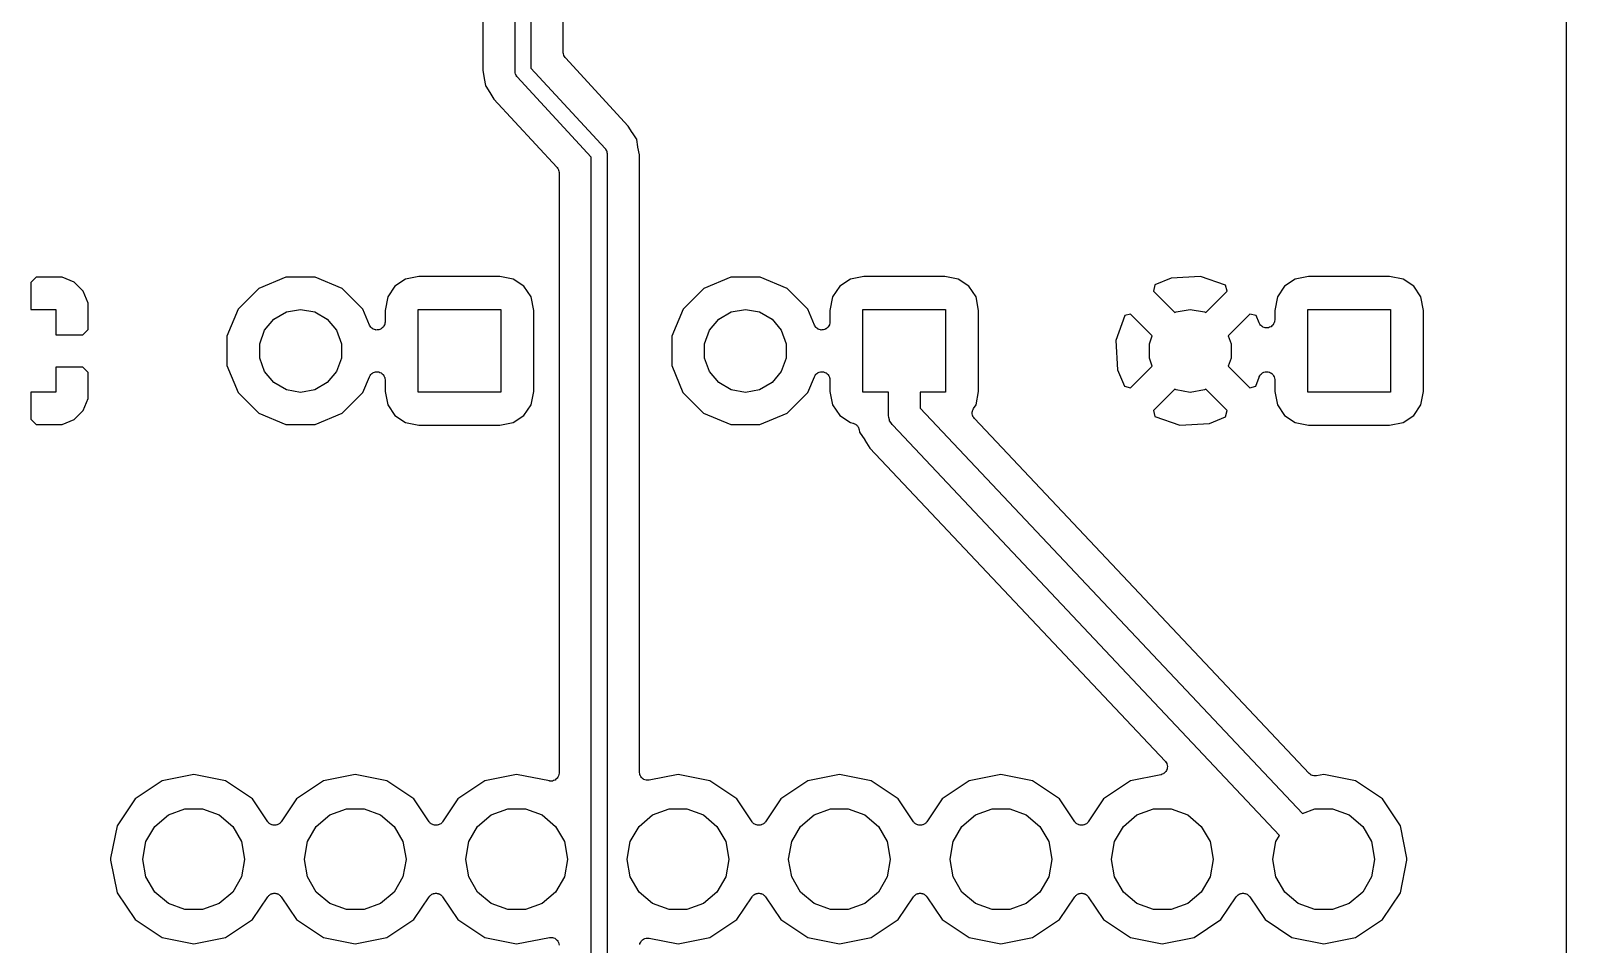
# Model space of a CAD drawing. Extents: x 150.6 to 199.4, y -149.4 to -50.6.
# Drawn here: x 175.25 to 199.42, y -79.34 to -64.96 of the extents above; entities that cross this region are included whole.
import ezdxf

# ---------------------------------------------------------------- set-up
doc = ezdxf.new("R2010")
doc.units = 0
doc.header["$MEASUREMENT"] = 0
doc.layers.add('BLACK', color=7, linetype='CONTINUOUS')

msp = doc.modelspace()

# ---------------------------------------------------------------- linework, layer by layer
at = {"layer": 'Black'}
for p, q in [((199.417, -53.7043), (199.417, -146.297)), ((182.875, -65.6), (182.875, -58.4689)), ((183.125, -58.4689), (183.125, -65.5511)), ((182.367, -61.8208), (182.367, -65.5875)), ((183.633, -65.3029), (183.633, -61.7681)), ((183.634, -65.3058), (183.633, -65.3029)), ((183.633, -65.3089), (183.634, -65.3058)), ((183.637, -65.3275), (183.633, -65.3089)), ((183.641, -65.3463), (183.637, -65.3275)), ((183.642, -65.3489), (183.641, -65.3463)), ((183.643, -65.3519), (183.642, -65.3489)), ((183.653, -65.3679), (183.643, -65.3519)), ((183.663, -65.3845), (183.653, -65.3679)), ((183.665, -65.3864), (183.663, -65.3845)), ((183.667, -65.389), (183.665, -65.3864)), ((184.657, -66.4615), (183.667, -65.389)), ((182.367, -65.5875), (182.391, -65.706)), ((182.391, -65.706), (182.391, -65.7086)), ((182.391, -65.7086), (182.391, -65.711)), ((182.391, -65.711), (182.41, -65.8255)), ((182.876, -65.6029), (182.875, -65.6)), ((182.875, -65.6059), (182.876, -65.6029)), ((182.879, -65.6242), (182.875, -65.6059)), ((182.883, -65.6428), (182.879, -65.6242)), ((182.884, -65.6453), (182.883, -65.6428)), ((182.885, -65.6483), (182.884, -65.6453)), ((182.895, -65.6641), (182.885, -65.6483)), ((182.904, -65.6803), (182.895, -65.6641)), ((182.907, -65.6823), (182.904, -65.6803)), ((182.908, -65.6848), (182.907, -65.6823)), ((184.075, -66.9489), (182.908, -65.6848)), ((183.125, -65.5511), (184.292, -66.8152)), ((182.41, -65.8255), (182.411, -65.8301)), ((182.411, -65.8301), (182.413, -65.8348)), ((182.413, -65.8348), (182.478, -65.9312)), ((182.478, -65.9312), (182.479, -65.9335)), ((182.479, -65.9335), (182.48, -65.9354)), ((182.48, -65.9354), (182.543, -66.0385)), ((182.543, -66.0385), (183.533, -67.111)), ((184.72, -66.5646), (184.657, -66.4615)), ((184.721, -66.5665), (184.72, -66.5646)), ((184.722, -66.5688), (184.721, -66.5665)), ((184.787, -66.6652), (184.722, -66.5688)), ((184.789, -66.6699), (184.787, -66.6652)), ((184.79, -66.6745), (184.789, -66.6699)), ((184.809, -66.789), (184.79, -66.6745)), ((184.292, -66.8152), (184.293, -66.8177)), ((184.293, -66.8177), (184.296, -66.8197)), ((184.296, -66.8197), (184.305, -66.8359)), ((184.305, -66.8359), (184.315, -66.8517)), ((184.315, -66.8517), (184.316, -66.8547)), ((184.316, -66.8547), (184.317, -66.8572)), ((184.317, -66.8572), (184.321, -66.8757)), ((184.321, -66.8757), (184.325, -66.8941)), ((184.325, -66.8941), (184.324, -66.8971)), ((184.324, -66.8971), (184.325, -66.9)), ((184.325, -66.9), (184.325, -81.491)), ((184.809, -66.7914), (184.809, -66.789)), ((184.809, -66.794), (184.809, -66.7914)), ((184.833, -66.9125), (184.809, -66.794)), ((184.833, -76.6324), (184.833, -66.9125)), ((183.533, -67.111), (183.535, -67.1136)), ((183.535, -67.1136), (183.537, -67.1155)), ((183.537, -67.1155), (183.547, -67.1321)), ((183.547, -67.1321), (183.557, -67.1481)), ((183.557, -67.1481), (183.558, -67.1511)), ((183.558, -67.1511), (183.559, -67.1537)), ((183.559, -67.1537), (183.563, -67.1725)), ((183.563, -67.1725), (183.567, -67.1911)), ((184.075, -81.54), (184.075, -66.9489)), ((183.567, -67.1911), (183.566, -67.1942)), ((183.566, -67.1942), (183.567, -67.1971)), ((183.567, -67.1971), (183.567, -76.6443)), ((175.338, -68.842), (175.254, -68.9264)), ((175.751, -68.842), (175.338, -68.842)), ((175.938, -68.9193), (175.751, -68.842)), ((179.271, -68.8418), (178.845, -69.0177)), ((179.731, -68.8422), (179.271, -68.8418)), ((180.157, -69.0189), (179.731, -68.8422)), ((181.363, -68.8296), (181.152, -68.8715)), ((182.637, -68.8296), (181.363, -68.8296)), ((182.848, -68.8715), (182.637, -68.8296)), ((186.271, -68.8418), (185.845, -69.0177)), ((186.731, -68.8422), (186.271, -68.8418)), ((187.157, -69.0189), (186.731, -68.8422)), ((188.363, -68.8296), (188.152, -68.8715)), ((189.637, -68.8296), (188.363, -68.8296)), ((189.848, -68.8715), (189.637, -68.8296)), ((193.199, -68.8575), (192.945, -68.963)), ((193.663, -68.8306), (193.199, -68.8575)), ((194.057, -68.9676), (193.663, -68.8306)), ((195.363, -68.8296), (195.152, -68.8715)), ((196.637, -68.8296), (195.363, -68.8296)), ((196.848, -68.8715), (196.637, -68.8296)), ((175.254, -68.9264), (175.254, -69.35)), ((176.081, -69.0622), (175.938, -68.9193)), ((176.158, -69.249), (176.081, -69.0622)), ((178.845, -69.0177), (178.519, -69.3432)), ((180.482, -69.3449), (180.157, -69.0189)), ((180.984, -68.9838), (180.871, -69.1518)), ((181.152, -68.8715), (180.984, -68.9838)), ((183.016, -68.9838), (182.848, -68.8715)), ((183.129, -69.1518), (183.016, -68.9838)), ((185.845, -69.0177), (185.519, -69.3432)), ((187.482, -69.3449), (187.157, -69.0189)), ((187.984, -68.9838), (187.871, -69.1518)), ((188.152, -68.8715), (187.984, -68.9838)), ((190.016, -68.9838), (189.848, -68.8715)), ((190.129, -69.1518), (190.016, -68.9838)), ((192.945, -68.963), (192.921, -69.0616)), ((192.921, -69.0616), (193.257, -69.3981)), ((193.743, -69.3981), (194.079, -69.0616)), ((194.079, -69.0616), (194.057, -68.9676)), ((194.984, -68.9838), (194.871, -69.1518)), ((195.152, -68.8715), (194.984, -68.9838)), ((197.016, -68.9838), (196.848, -68.8715)), ((197.129, -69.1518), (197.016, -68.9838)), ((176.158, -69.6616), (176.158, -69.249)), ((178.519, -69.3432), (178.342, -69.7686)), ((179.277, -69.3869), (179.5, -69.3475)), ((179.5, -69.3475), (179.723, -69.3869)), ((180.585, -69.594), (180.482, -69.3449)), ((180.871, -69.1518), (180.83, -69.3625)), ((183.17, -69.3625), (183.129, -69.1518)), ((185.519, -69.3432), (185.342, -69.7686)), ((186.277, -69.3869), (186.5, -69.3475)), ((186.5, -69.3475), (186.723, -69.3869)), ((187.585, -69.594), (187.482, -69.3449)), ((187.871, -69.1518), (187.83, -69.3625)), ((190.17, -69.3625), (190.129, -69.1518)), ((193.277, -69.3869), (193.5, -69.3475)), ((193.5, -69.3475), (193.723, -69.3869)), ((194.871, -69.1518), (194.83, -69.3625)), ((197.17, -69.3625), (197.129, -69.1518)), ((175.254, -69.35), (175.65, -69.35)), ((175.65, -69.35), (175.65, -69.746)), ((178.935, -69.6738), (179.081, -69.5002)), ((179.081, -69.5002), (179.277, -69.3869)), ((179.723, -69.3869), (179.919, -69.5002)), ((179.919, -69.5002), (180.065, -69.6738)), ((180.822, -69.5889), (180.812, -69.6057)), ((180.824, -69.5838), (180.822, -69.5862)), ((180.822, -69.5862), (180.822, -69.5889)), ((180.826, -69.5645), (180.824, -69.5838)), ((180.83, -69.5455), (180.826, -69.5645)), ((180.83, -69.3625), (180.83, -69.5455)), ((181.35, -70.65), (181.35, -69.35)), ((181.35, -69.35), (182.65, -69.35)), ((182.65, -69.35), (182.65, -70.65)), ((183.17, -70.6375), (183.17, -69.3625)), ((185.935, -69.6738), (186.081, -69.5002)), ((186.081, -69.5002), (186.277, -69.3869)), ((186.723, -69.3869), (186.919, -69.5002)), ((186.919, -69.5002), (187.065, -69.6738)), ((187.822, -69.5889), (187.812, -69.6057)), ((187.824, -69.5838), (187.822, -69.5862)), ((187.822, -69.5862), (187.822, -69.5889)), ((187.826, -69.5645), (187.824, -69.5838)), ((187.83, -69.5455), (187.826, -69.5645)), ((187.83, -69.3625), (187.83, -69.5455)), ((188.35, -70.65), (188.35, -69.35)), ((188.35, -69.35), (189.65, -69.35)), ((189.65, -69.35), (189.65, -70.65)), ((190.17, -70.6375), (190.17, -69.3625)), ((192.468, -69.4435), (192.331, -69.837)), ((192.562, -69.4208), (192.468, -69.4435)), ((192.903, -69.762), (192.562, -69.4208)), ((193.257, -69.3981), (193.277, -69.3869)), ((193.723, -69.3869), (193.743, -69.3981)), ((194.438, -69.4208), (194.097, -69.762)), ((194.537, -69.4446), (194.438, -69.4208)), ((194.585, -69.561), (194.537, -69.4446)), ((194.596, -69.5773), (194.585, -69.561)), ((194.605, -69.594), (194.596, -69.5773)), ((194.812, -69.5726), (194.803, -69.5897)), ((194.822, -69.5558), (194.812, -69.5726)), ((194.824, -69.5506), (194.822, -69.5531)), ((194.822, -69.5531), (194.822, -69.5558)), ((194.826, -69.5314), (194.824, -69.5506)), ((194.83, -69.5124), (194.826, -69.5314)), ((194.83, -69.3625), (194.83, -69.5124)), ((195.35, -70.65), (195.35, -69.35)), ((195.35, -69.35), (196.65, -69.35)), ((196.65, -69.35), (196.65, -70.65)), ((197.17, -70.6375), (197.17, -69.3625)), ((175.65, -69.746), (176.074, -69.746)), ((176.074, -69.746), (176.158, -69.6616)), ((178.342, -69.7686), (178.342, -70.2293)), ((178.857, -69.8867), (178.935, -69.6738)), ((180.065, -69.6738), (180.143, -69.8867)), ((180.596, -69.6103), (180.585, -69.594)), ((180.605, -69.6271), (180.596, -69.6103)), ((180.607, -69.6289), (180.605, -69.6271)), ((180.609, -69.6312), (180.607, -69.6289)), ((180.624, -69.643), (180.609, -69.6312)), ((180.639, -69.6554), (180.624, -69.643)), ((180.642, -69.6564), (180.639, -69.6554)), ((180.644, -69.6581), (180.642, -69.6564)), ((180.662, -69.6639), (180.644, -69.6581)), ((180.681, -69.6705), (180.662, -69.6639)), ((180.683, -69.6705), (180.681, -69.6705)), ((180.686, -69.6714), (180.683, -69.6705)), ((180.705, -69.6705), (180.686, -69.6714)), ((180.725, -69.6705), (180.705, -69.6705)), ((180.727, -69.6696), (180.725, -69.6705)), ((180.73, -69.6695), (180.727, -69.6696)), ((180.748, -69.6621), (180.73, -69.6695)), ((180.766, -69.6554), (180.748, -69.6621)), ((180.768, -69.6537), (180.766, -69.6554)), ((180.771, -69.6526), (180.768, -69.6537)), ((180.785, -69.6395), (180.771, -69.6526)), ((180.8, -69.6271), (180.785, -69.6395)), ((180.801, -69.6247), (180.8, -69.6271)), ((180.803, -69.6229), (180.801, -69.6247)), ((180.812, -69.6057), (180.803, -69.6229)), ((185.342, -69.7686), (185.342, -70.2293)), ((185.857, -69.8867), (185.935, -69.6738)), ((187.065, -69.6738), (187.143, -69.8867)), ((187.596, -69.6103), (187.585, -69.594)), ((187.605, -69.6271), (187.596, -69.6103)), ((187.607, -69.6289), (187.605, -69.6271)), ((187.609, -69.6312), (187.607, -69.6289)), ((187.624, -69.643), (187.609, -69.6312)), ((187.639, -69.6554), (187.624, -69.643)), ((187.642, -69.6564), (187.639, -69.6554)), ((187.644, -69.6581), (187.642, -69.6564)), ((187.662, -69.6639), (187.644, -69.6581)), ((187.681, -69.6705), (187.662, -69.6639)), ((187.683, -69.6705), (187.681, -69.6705)), ((187.686, -69.6714), (187.683, -69.6705)), ((187.705, -69.6705), (187.686, -69.6714)), ((187.725, -69.6705), (187.705, -69.6705)), ((187.727, -69.6696), (187.725, -69.6705)), ((187.73, -69.6695), (187.727, -69.6696)), ((187.748, -69.6621), (187.73, -69.6695)), ((187.766, -69.6554), (187.748, -69.6621)), ((187.768, -69.6537), (187.766, -69.6554)), ((187.771, -69.6526), (187.768, -69.6537)), ((187.785, -69.6395), (187.771, -69.6526)), ((187.8, -69.6271), (187.785, -69.6395)), ((187.801, -69.6247), (187.8, -69.6271)), ((187.803, -69.6229), (187.801, -69.6247)), ((187.812, -69.6057), (187.803, -69.6229)), ((192.857, -69.8867), (192.903, -69.762)), ((194.097, -69.762), (194.143, -69.8867)), ((194.607, -69.5958), (194.605, -69.594)), ((194.609, -69.5982), (194.607, -69.5958)), ((194.624, -69.6099), (194.609, -69.5982)), ((194.639, -69.6224), (194.624, -69.6099)), ((194.642, -69.6233), (194.639, -69.6224)), ((194.644, -69.625), (194.642, -69.6233)), ((194.662, -69.6308), (194.644, -69.625)), ((194.681, -69.6375), (194.662, -69.6308)), ((194.683, -69.6375), (194.681, -69.6375)), ((194.686, -69.6383), (194.683, -69.6375)), ((194.705, -69.6375), (194.686, -69.6383)), ((194.725, -69.6375), (194.705, -69.6375)), ((194.727, -69.6365), (194.725, -69.6375)), ((194.73, -69.6364), (194.727, -69.6365)), ((194.748, -69.629), (194.73, -69.6364)), ((194.766, -69.6224), (194.748, -69.629)), ((194.768, -69.6206), (194.766, -69.6224)), ((194.771, -69.6195), (194.768, -69.6206)), ((194.785, -69.6064), (194.771, -69.6195)), ((194.8, -69.594), (194.785, -69.6064)), ((194.801, -69.5916), (194.8, -69.594)), ((194.803, -69.5897), (194.801, -69.5916)), ((178.857, -70.1133), (178.857, -69.8867)), ((180.143, -69.8867), (180.143, -70.1133)), ((185.857, -70.1133), (185.857, -69.8867)), ((187.143, -69.8867), (187.143, -70.1133)), ((192.331, -69.837), (192.357, -70.3007)), ((192.857, -70.1133), (192.857, -69.8867)), ((194.143, -69.8867), (194.143, -70.1133)), ((175.65, -70.254), (175.65, -70.65)), ((176.074, -70.254), (175.65, -70.254)), ((176.158, -70.3384), (176.074, -70.254)), ((178.342, -70.2293), (178.518, -70.6551)), ((178.935, -70.3262), (178.857, -70.1133)), ((180.143, -70.1133), (180.065, -70.3262)), ((185.342, -70.2293), (185.518, -70.6551)), ((185.935, -70.3262), (185.857, -70.1133)), ((187.143, -70.1133), (187.065, -70.3262)), ((192.357, -70.3007), (192.463, -70.5554)), ((192.562, -70.5792), (192.903, -70.238)), ((192.903, -70.238), (192.857, -70.1133)), ((194.143, -70.1133), (194.097, -70.238)), ((194.097, -70.238), (194.438, -70.5792)), ((176.158, -70.751), (176.158, -70.3384)), ((179.081, -70.4998), (178.935, -70.3262)), ((179.277, -70.6131), (179.081, -70.4998)), ((179.919, -70.4998), (179.723, -70.6131)), ((180.065, -70.3262), (179.919, -70.4998)), ((180.481, -70.6568), (180.585, -70.406)), ((180.585, -70.406), (180.596, -70.3898)), ((180.596, -70.3898), (180.605, -70.3731)), ((180.605, -70.3731), (180.607, -70.3713)), ((180.607, -70.3713), (180.609, -70.3688)), ((180.609, -70.3688), (180.624, -70.3571)), ((180.624, -70.3571), (180.639, -70.3447)), ((180.639, -70.3447), (180.642, -70.3438)), ((180.642, -70.3438), (180.644, -70.342)), ((180.644, -70.342), (180.662, -70.3362)), ((180.662, -70.3362), (180.681, -70.3297)), ((180.681, -70.3297), (180.683, -70.3297)), ((180.683, -70.3297), (180.686, -70.3288)), ((180.686, -70.3288), (180.705, -70.3297)), ((180.705, -70.3297), (180.725, -70.3297)), ((180.725, -70.3297), (180.727, -70.3306)), ((180.727, -70.3306), (180.73, -70.3308)), ((180.73, -70.3308), (180.748, -70.3382)), ((180.748, -70.3382), (180.766, -70.3447)), ((180.766, -70.3447), (180.768, -70.3466)), ((180.768, -70.3466), (180.771, -70.3477)), ((180.771, -70.3477), (180.785, -70.3607)), ((180.785, -70.3607), (180.8, -70.3731)), ((180.8, -70.3731), (180.801, -70.3756)), ((180.801, -70.3756), (180.803, -70.3775)), ((180.803, -70.3775), (180.812, -70.3946)), ((180.812, -70.3946), (180.822, -70.4113)), ((180.822, -70.4113), (180.822, -70.4141)), ((180.822, -70.4141), (180.824, -70.4166)), ((180.824, -70.4166), (180.826, -70.4358)), ((180.826, -70.4358), (180.83, -70.4547)), ((180.83, -70.4547), (180.83, -70.6375)), ((186.081, -70.4998), (185.935, -70.3262)), ((186.277, -70.6131), (186.081, -70.4998)), ((186.919, -70.4998), (186.723, -70.6131)), ((187.065, -70.3262), (186.919, -70.4998)), ((187.481, -70.6568), (187.585, -70.406)), ((187.585, -70.406), (187.596, -70.3898)), ((187.596, -70.3898), (187.605, -70.3731)), ((187.605, -70.3731), (187.607, -70.3713)), ((187.607, -70.3713), (187.609, -70.3688)), ((187.609, -70.3688), (187.624, -70.3571)), ((187.624, -70.3571), (187.639, -70.3447)), ((187.639, -70.3447), (187.642, -70.3438)), ((187.642, -70.3438), (187.644, -70.342)), ((187.644, -70.342), (187.662, -70.3362)), ((187.662, -70.3362), (187.681, -70.3297)), ((187.681, -70.3297), (187.683, -70.3297)), ((187.683, -70.3297), (187.686, -70.3288)), ((187.686, -70.3288), (187.705, -70.3297)), ((187.705, -70.3297), (187.725, -70.3297)), ((187.725, -70.3297), (187.727, -70.3306)), ((187.727, -70.3306), (187.73, -70.3308)), ((187.73, -70.3308), (187.748, -70.3382)), ((187.748, -70.3382), (187.766, -70.3447)), ((187.766, -70.3447), (187.768, -70.3466)), ((187.768, -70.3466), (187.771, -70.3477)), ((187.771, -70.3477), (187.785, -70.3607)), ((187.785, -70.3607), (187.8, -70.3731)), ((187.8, -70.3731), (187.801, -70.3756)), ((187.801, -70.3756), (187.803, -70.3775)), ((187.803, -70.3775), (187.812, -70.3946)), ((187.812, -70.3946), (187.822, -70.4113)), ((187.822, -70.4113), (187.822, -70.4141)), ((187.822, -70.4141), (187.824, -70.4166)), ((187.824, -70.4166), (187.826, -70.4358)), ((187.826, -70.4358), (187.83, -70.4547)), ((187.83, -70.4547), (187.83, -70.6375)), ((192.463, -70.5554), (192.562, -70.5792)), ((194.532, -70.5565), (194.583, -70.4124)), ((194.583, -70.4107), (194.594, -70.3923)), ((194.583, -70.4116), (194.583, -70.4107)), ((194.583, -70.4124), (194.583, -70.4116)), ((194.594, -70.3923), (194.604, -70.3739)), ((194.604, -70.3739), (194.605, -70.3733)), ((194.605, -70.3725), (194.621, -70.3589)), ((194.605, -70.3733), (194.605, -70.3725)), ((194.621, -70.3589), (194.638, -70.345)), ((194.638, -70.3447), (194.639, -70.3441)), ((194.638, -70.345), (194.638, -70.3447)), ((194.639, -70.3441), (194.659, -70.3369)), ((194.659, -70.3369), (194.679, -70.3294)), ((194.679, -70.3294), (194.68, -70.3293)), ((194.68, -70.3293), (194.681, -70.329)), ((194.681, -70.329), (194.702, -70.329)), ((194.702, -70.329), (194.723, -70.3287)), ((194.723, -70.3287), (194.724, -70.329)), ((194.724, -70.329), (194.725, -70.329)), ((194.725, -70.329), (194.745, -70.3363)), ((194.745, -70.3363), (194.764, -70.3432)), ((194.764, -70.3432), (194.765, -70.3438)), ((194.765, -70.3438), (194.766, -70.3441)), ((194.766, -70.3441), (194.782, -70.3577)), ((194.782, -70.3577), (194.799, -70.3711)), ((194.799, -70.3711), (194.799, -70.3719)), ((194.799, -70.3719), (194.8, -70.3725)), ((194.8, -70.3725), (194.81, -70.3908)), ((194.81, -70.3908), (194.821, -70.409)), ((194.821, -70.409), (194.821, -70.4099)), ((194.821, -70.4099), (194.822, -70.4107)), ((194.822, -70.4107), (194.826, -70.4315)), ((194.826, -70.4315), (194.83, -70.4523)), ((194.83, -70.4523), (194.829, -70.4532)), ((194.829, -70.4532), (194.83, -70.4541)), ((194.83, -70.4541), (194.83, -70.6375)), ((175.65, -70.65), (175.254, -70.65)), ((175.254, -70.65), (175.254, -71.0736)), ((176.081, -70.9378), (176.158, -70.751)), ((178.518, -70.6551), (178.843, -70.9811)), ((179.5, -70.6525), (179.277, -70.6131)), ((179.723, -70.6131), (179.5, -70.6525)), ((180.155, -70.9823), (180.481, -70.6568)), ((180.83, -70.6375), (180.871, -70.8482)), ((182.65, -70.65), (181.35, -70.65)), ((183.129, -70.8482), (183.17, -70.6375)), ((185.518, -70.6551), (185.843, -70.9811)), ((186.5, -70.6525), (186.277, -70.6131)), ((186.723, -70.6131), (186.5, -70.6525)), ((187.155, -70.9823), (187.481, -70.6568)), ((187.83, -70.6375), (187.871, -70.8482)), ((188.75, -70.65), (188.35, -70.65)), ((188.75, -71), (188.75, -70.65)), ((189.65, -70.65), (189.25, -70.65)), ((189.25, -70.65), (189.25, -70.9007)), ((190.129, -70.8482), (190.17, -70.6375)), ((193.257, -70.6019), (192.921, -70.9384)), ((193.277, -70.6131), (193.257, -70.6019)), ((193.5, -70.6525), (193.277, -70.6131)), ((193.723, -70.6131), (193.5, -70.6525)), ((193.743, -70.6019), (193.723, -70.6131)), ((194.079, -70.9384), (193.743, -70.6019)), ((194.438, -70.5792), (194.532, -70.5565)), ((194.83, -70.6375), (194.871, -70.8482)), ((196.65, -70.65), (195.35, -70.65)), ((197.129, -70.8482), (197.17, -70.6375)), ((175.938, -71.0807), (176.081, -70.9378)), ((178.843, -70.9811), (179.269, -71.1578)), ((179.729, -71.1582), (180.155, -70.9823)), ((180.871, -70.8482), (180.984, -71.0162)), ((180.984, -71.0162), (181.152, -71.1285)), ((182.848, -71.1285), (183.016, -71.0162)), ((183.016, -71.0162), (183.129, -70.8482)), ((185.843, -70.9811), (186.269, -71.1578)), ((186.729, -71.1582), (187.155, -70.9823)), ((187.871, -70.8482), (187.984, -71.0162)), ((187.984, -71.0162), (188.152, -71.1285)), ((188.751, -71.0072), (188.75, -71)), ((188.75, -71.0145), (188.751, -71.0072)), ((188.759, -71.0498), (188.75, -71.0145)), ((189.25, -70.9007), (195.265, -77.2804)), ((190.068, -70.9847), (190.07, -70.966)), ((190.069, -70.9879), (190.068, -70.9847)), ((190.069, -70.9912), (190.069, -70.9879)), ((190.074, -71.0093), (190.069, -70.9912)), ((190.07, -70.966), (190.072, -70.9472)), ((190.072, -70.9472), (190.073, -70.9441)), ((190.073, -70.9409), (190.082, -70.924)), ((190.073, -70.9441), (190.073, -70.9409)), ((190.078, -71.0276), (190.074, -71.0093)), ((190.08, -71.0304), (190.078, -71.0276)), ((190.081, -71.0335), (190.08, -71.0304)), ((190.092, -71.0487), (190.081, -71.0335)), ((190.082, -70.924), (190.089, -70.9068)), ((190.089, -70.9068), (190.129, -70.8482)), ((192.921, -70.9384), (192.943, -71.0324)), ((192.943, -71.0324), (193.337, -71.1694)), ((193.801, -71.1425), (194.055, -71.037)), ((194.055, -71.037), (194.079, -70.9384)), ((194.871, -70.8482), (194.984, -71.0162)), ((194.984, -71.0162), (195.152, -71.1285)), ((196.848, -71.1285), (197.016, -71.0162)), ((197.016, -71.0162), (197.129, -70.8482)), ((175.254, -71.0736), (175.338, -71.158)), ((175.338, -71.158), (175.751, -71.158)), ((175.751, -71.158), (175.938, -71.0807)), ((179.269, -71.1578), (179.729, -71.1582)), ((181.152, -71.1285), (181.363, -71.1704)), ((181.363, -71.1704), (182.637, -71.1704)), ((182.637, -71.1704), (182.848, -71.1285)), ((186.269, -71.1578), (186.729, -71.1582)), ((188.152, -71.1285), (188.188, -71.1358)), ((188.188, -71.1358), (188.198, -71.1395)), ((188.198, -71.1395), (188.208, -71.1414)), ((188.208, -71.1414), (188.218, -71.1474)), ((188.218, -71.1474), (188.23, -71.1518)), ((188.23, -71.1518), (188.237, -71.1585)), ((188.237, -71.1585), (188.246, -71.1637)), ((188.246, -71.1637), (188.254, -71.173)), ((188.254, -71.173), (188.263, -71.1809)), ((188.263, -71.1809), (188.268, -71.1898)), ((188.268, -71.1898), (188.274, -71.1977)), ((188.274, -71.1977), (188.278, -71.209)), ((188.278, -71.209), (188.284, -71.2195)), ((188.284, -71.2195), (188.285, -71.2296)), ((188.285, -71.2296), (188.289, -71.2393)), ((188.289, -71.2393), (188.295, -71.2779)), ((188.295, -71.2779), (188.296, -71.2795)), ((188.296, -71.2795), (188.297, -71.2812)), ((188.765, -71.0855), (188.759, -71.0498)), ((188.769, -71.0918), (188.765, -71.0855)), ((188.77, -71.0989), (188.769, -71.0918)), ((188.79, -71.1293), (188.77, -71.0989)), ((188.808, -71.1607), (188.79, -71.1293)), ((188.814, -71.1654), (188.808, -71.1607)), ((188.818, -71.1715), (188.814, -71.1654)), ((194.904, -77.6264), (188.818, -71.1715)), ((190.103, -71.0645), (190.092, -71.0487)), ((195.37, -76.6513), (190.103, -71.0645)), ((193.337, -71.1694), (193.801, -71.1425)), ((195.152, -71.1285), (195.363, -71.1704)), ((195.363, -71.1704), (196.637, -71.1704)), ((196.637, -71.1704), (196.848, -71.1285)), ((188.297, -71.2812), (188.377, -71.4011)), ((188.377, -71.4011), (188.378, -71.4028)), ((188.378, -71.4028), (188.379, -71.4042)), ((188.379, -71.4042), (188.457, -71.5291)), ((188.457, -71.5291), (193.105, -76.4591)), ((193.105, -76.4591), (193.107, -76.4611)), ((193.107, -76.4611), (193.108, -76.4625)), ((193.108, -76.4625), (193.119, -76.4794)), ((193.119, -76.4794), (193.13, -76.496)), ((193.133, -76.5871), (193.124, -76.6044)), ((193.13, -76.496), (193.13, -76.4982)), ((193.13, -76.4982), (193.131, -76.5002)), ((193.131, -76.5002), (193.135, -76.5196)), ((193.134, -76.5848), (193.133, -76.5871)), ((193.135, -76.5827), (193.134, -76.5848)), ((193.135, -76.5196), (193.14, -76.5389)), ((193.137, -76.563), (193.135, -76.5827)), ((193.14, -76.5435), (193.137, -76.563)), ((193.14, -76.5389), (193.139, -76.5412)), ((193.139, -76.5412), (193.14, -76.5435)), ((177.32, -76.7658), (176.897, -77.0488)), ((177.82, -76.6664), (177.32, -76.7658)), ((178.32, -76.7658), (177.82, -76.6664)), ((178.743, -77.0488), (178.32, -76.7658)), ((179.86, -76.7658), (179.437, -77.0487)), ((180.36, -76.6664), (179.86, -76.7658)), ((180.86, -76.7658), (180.36, -76.6664)), ((181.283, -77.0488), (180.86, -76.7658)), ((182.4, -76.7658), (181.977, -77.0487)), ((182.9, -76.6664), (182.4, -76.7658)), ((183.415, -76.7689), (182.9, -76.6664)), ((183.417, -76.7689), (183.415, -76.7689)), ((183.418, -76.7694), (183.417, -76.7689)), ((183.439, -76.7694), (183.418, -76.7694)), ((183.459, -76.7698), (183.439, -76.7694)), ((183.461, -76.7694), (183.459, -76.7698)), ((183.462, -76.7694), (183.461, -76.7694)), ((183.481, -76.7623), (183.462, -76.7694)), ((183.501, -76.7556), (183.481, -76.7623)), ((183.502, -76.7548), (183.501, -76.7556)), ((183.504, -76.7543), (183.502, -76.7548)), ((183.519, -76.741), (183.504, -76.7543)), ((183.535, -76.728), (183.519, -76.741)), ((183.536, -76.7268), (183.535, -76.728)), ((183.537, -76.7259), (183.536, -76.7268)), ((183.548, -76.708), (183.537, -76.7259)), ((183.558, -76.6903), (183.548, -76.708)), ((183.559, -76.689), (183.558, -76.6903)), ((183.563, -76.6674), (183.559, -76.6877)), ((183.559, -76.6877), (183.559, -76.689)), ((183.567, -76.6471), (183.563, -76.6674)), ((183.567, -76.6443), (183.567, -76.6457)), ((183.567, -76.6457), (183.567, -76.6471)), ((184.833, -76.6337), (184.833, -76.6324)), ((184.833, -76.6351), (184.833, -76.6337)), ((184.837, -76.6554), (184.833, -76.6351)), ((184.841, -76.6758), (184.837, -76.6554)), ((184.841, -76.677), (184.841, -76.6758)), ((184.842, -76.6784), (184.841, -76.677)), ((184.852, -76.6961), (184.842, -76.6784)), ((184.863, -76.714), (184.852, -76.6961)), ((184.864, -76.7149), (184.863, -76.714)), ((184.865, -76.7161), (184.864, -76.7149)), ((184.881, -76.729), (184.865, -76.7161)), ((184.897, -76.7424), (184.881, -76.729)), ((184.898, -76.7428), (184.897, -76.7424)), ((184.899, -76.7437), (184.898, -76.7428)), ((184.919, -76.7504), (184.899, -76.7437)), ((184.938, -76.7574), (184.919, -76.7504)), ((184.939, -76.7574), (184.938, -76.7574)), ((184.941, -76.7579), (184.939, -76.7574)), ((184.961, -76.7574), (184.941, -76.7579)), ((184.982, -76.7574), (184.961, -76.7574)), ((184.983, -76.757), (184.982, -76.7574)), ((184.985, -76.7569), (184.983, -76.757)), ((185.44, -76.6664), (184.985, -76.7569)), ((185.94, -76.7658), (185.44, -76.6664)), ((186.363, -77.0488), (185.94, -76.7658)), ((187.48, -76.7658), (187.057, -77.0487)), ((187.98, -76.6664), (187.48, -76.7658)), ((188.48, -76.7658), (187.98, -76.6664)), ((188.903, -77.0488), (188.48, -76.7658)), ((190.02, -76.7658), (189.597, -77.0487)), ((190.52, -76.6664), (190.02, -76.7658)), ((191.02, -76.7658), (190.52, -76.6664)), ((191.443, -77.0488), (191.02, -76.7658)), ((192.56, -76.7658), (192.137, -77.0487)), ((193.038, -76.6708), (192.56, -76.7658)), ((193.04, -76.67), (193.038, -76.6708)), ((193.042, -76.6698), (193.04, -76.67)), ((193.06, -76.662), (193.042, -76.6698)), ((193.079, -76.6548), (193.06, -76.662)), ((193.081, -76.6533), (193.079, -76.6548)), ((193.083, -76.6524), (193.081, -76.6533)), ((193.097, -76.6388), (193.083, -76.6524)), ((193.112, -76.6257), (193.097, -76.6388)), ((193.113, -76.6237), (193.112, -76.6257)), ((193.115, -76.6221), (193.113, -76.6237)), ((193.124, -76.6044), (193.115, -76.6221)), ((195.386, -76.6632), (195.37, -76.6513)), ((195.402, -76.6756), (195.386, -76.6632)), ((195.404, -76.6763), (195.402, -76.6756)), ((195.406, -76.6777), (195.404, -76.6763)), ((195.425, -76.6834), (195.406, -76.6777)), ((195.443, -76.6897), (195.425, -76.6834)), ((195.446, -76.6897), (195.443, -76.6897)), ((195.448, -76.6904), (195.446, -76.6897)), ((195.468, -76.6892), (195.448, -76.6904)), ((195.487, -76.6888), (195.468, -76.6892)), ((195.6, -76.6664), (195.487, -76.6888)), ((196.1, -76.7658), (195.6, -76.6664)), ((196.523, -77.0488), (196.1, -76.7658)), ((176.897, -77.0488), (176.614, -77.4723)), ((178.984, -77.4098), (178.743, -77.0488)), ((179.437, -77.0487), (179.196, -77.4098)), ((181.524, -77.4098), (181.283, -77.0488)), ((181.977, -77.0487), (181.736, -77.4098)), ((186.604, -77.4098), (186.363, -77.0488)), ((187.057, -77.0487), (186.816, -77.4098)), ((189.144, -77.4098), (188.903, -77.0488)), ((189.597, -77.0487), (189.356, -77.4098)), ((191.684, -77.4098), (191.443, -77.0488)), ((192.137, -77.0487), (191.896, -77.4098)), ((196.806, -77.4723), (196.523, -77.0488)), ((177.207, -77.4827), (177.42, -77.3041)), ((177.42, -77.3041), (177.681, -77.2091)), ((177.681, -77.2091), (177.959, -77.2091)), ((177.959, -77.2091), (178.22, -77.3041)), ((178.22, -77.3041), (178.433, -77.4827)), ((179.747, -77.4827), (179.96, -77.3041)), ((179.96, -77.3041), (180.221, -77.2091)), ((180.221, -77.2091), (180.499, -77.2091)), ((180.499, -77.2091), (180.76, -77.3041)), ((180.76, -77.3041), (180.973, -77.4827)), ((182.287, -77.4827), (182.5, -77.3041)), ((182.5, -77.3041), (182.761, -77.2091)), ((182.761, -77.2091), (183.039, -77.2091)), ((183.039, -77.2091), (183.3, -77.3041)), ((183.3, -77.3041), (183.513, -77.4827)), ((184.827, -77.4827), (185.04, -77.3041)), ((185.04, -77.3041), (185.301, -77.2091)), ((185.301, -77.2091), (185.579, -77.2091)), ((185.579, -77.2091), (185.84, -77.3041)), ((185.84, -77.3041), (186.053, -77.4827)), ((187.367, -77.4827), (187.58, -77.3041)), ((187.58, -77.3041), (187.841, -77.2091)), ((187.841, -77.2091), (188.119, -77.2091)), ((188.119, -77.2091), (188.38, -77.3041)), ((188.38, -77.3041), (188.593, -77.4827)), ((189.907, -77.4827), (190.12, -77.3041)), ((190.12, -77.3041), (190.381, -77.2091)), ((190.381, -77.2091), (190.659, -77.2091)), ((190.659, -77.2091), (190.92, -77.3041)), ((190.92, -77.3041), (191.133, -77.4827)), ((192.447, -77.4827), (192.66, -77.3041)), ((192.66, -77.3041), (192.921, -77.2091)), ((192.921, -77.2091), (193.199, -77.2091)), ((193.199, -77.2091), (193.46, -77.3041)), ((193.46, -77.3041), (193.673, -77.4827)), ((195.265, -77.2804), (195.461, -77.2091)), ((195.461, -77.2091), (195.739, -77.2091)), ((195.739, -77.2091), (196, -77.3041)), ((196, -77.3041), (196.213, -77.4827)), ((176.614, -77.4723), (176.512, -77.9844)), ((177.068, -77.7233), (177.207, -77.4827)), ((178.433, -77.4827), (178.572, -77.7233)), ((178.994, -77.4198), (178.984, -77.4098)), ((179.002, -77.431), (178.994, -77.4198)), ((179.009, -77.4357), (179.002, -77.431)), ((179.015, -77.4417), (179.009, -77.4357)), ((179.027, -77.4478), (179.015, -77.4417)), ((179.039, -77.4555), (179.027, -77.4478)), ((179.047, -77.4575), (179.039, -77.4555)), ((179.054, -77.4612), (179.047, -77.4575)), ((179.068, -77.4627), (179.054, -77.4612)), ((179.082, -77.466), (179.068, -77.4627)), ((179.09, -77.4651), (179.082, -77.466)), ((179.098, -77.466), (179.09, -77.4651)), ((179.112, -77.4627), (179.098, -77.466)), ((179.126, -77.4612), (179.112, -77.4627)), ((179.133, -77.4575), (179.126, -77.4612)), ((179.141, -77.4555), (179.133, -77.4575)), ((179.153, -77.4478), (179.141, -77.4555)), ((179.165, -77.4417), (179.153, -77.4478)), ((179.171, -77.4357), (179.165, -77.4417)), ((179.178, -77.431), (179.171, -77.4357)), ((179.186, -77.4198), (179.178, -77.431)), ((179.196, -77.4098), (179.186, -77.4198)), ((179.608, -77.7233), (179.747, -77.4827)), ((180.973, -77.4827), (181.112, -77.7233)), ((181.534, -77.4198), (181.524, -77.4098)), ((181.542, -77.431), (181.534, -77.4198)), ((181.549, -77.4357), (181.542, -77.431)), ((181.555, -77.4417), (181.549, -77.4357)), ((181.567, -77.4478), (181.555, -77.4417)), ((181.579, -77.4555), (181.567, -77.4478)), ((181.587, -77.4575), (181.579, -77.4555)), ((181.594, -77.4612), (181.587, -77.4575)), ((181.608, -77.4627), (181.594, -77.4612)), ((181.622, -77.466), (181.608, -77.4627)), ((181.63, -77.4651), (181.622, -77.466)), ((181.638, -77.466), (181.63, -77.4651)), ((181.652, -77.4627), (181.638, -77.466)), ((181.666, -77.4612), (181.652, -77.4627)), ((181.673, -77.4575), (181.666, -77.4612)), ((181.681, -77.4555), (181.673, -77.4575)), ((181.693, -77.4478), (181.681, -77.4555)), ((181.705, -77.4417), (181.693, -77.4478)), ((181.711, -77.4357), (181.705, -77.4417)), ((181.718, -77.431), (181.711, -77.4357)), ((181.726, -77.4198), (181.718, -77.431)), ((181.736, -77.4098), (181.726, -77.4198)), ((182.148, -77.7233), (182.287, -77.4827)), ((183.513, -77.4827), (183.652, -77.7233)), ((184.688, -77.7233), (184.827, -77.4827)), ((186.053, -77.4827), (186.192, -77.7233)), ((186.614, -77.4198), (186.604, -77.4098)), ((186.622, -77.431), (186.614, -77.4198)), ((186.629, -77.4357), (186.622, -77.431)), ((186.635, -77.4417), (186.629, -77.4357)), ((186.647, -77.4478), (186.635, -77.4417)), ((186.659, -77.4555), (186.647, -77.4478)), ((186.667, -77.4575), (186.659, -77.4555)), ((186.674, -77.4612), (186.667, -77.4575)), ((186.688, -77.4627), (186.674, -77.4612)), ((186.702, -77.466), (186.688, -77.4627)), ((186.71, -77.4651), (186.702, -77.466)), ((186.718, -77.466), (186.71, -77.4651)), ((186.732, -77.4627), (186.718, -77.466)), ((186.746, -77.4612), (186.732, -77.4627)), ((186.753, -77.4575), (186.746, -77.4612)), ((186.761, -77.4555), (186.753, -77.4575)), ((186.773, -77.4478), (186.761, -77.4555)), ((186.785, -77.4417), (186.773, -77.4478)), ((186.791, -77.4357), (186.785, -77.4417)), ((186.798, -77.431), (186.791, -77.4357)), ((186.806, -77.4198), (186.798, -77.431)), ((186.816, -77.4098), (186.806, -77.4198)), ((187.228, -77.7233), (187.367, -77.4827)), ((188.593, -77.4827), (188.732, -77.7233)), ((189.154, -77.4198), (189.144, -77.4098)), ((189.162, -77.431), (189.154, -77.4198)), ((189.169, -77.4357), (189.162, -77.431)), ((189.175, -77.4417), (189.169, -77.4357)), ((189.187, -77.4478), (189.175, -77.4417)), ((189.199, -77.4555), (189.187, -77.4478)), ((189.207, -77.4575), (189.199, -77.4555)), ((189.214, -77.4612), (189.207, -77.4575)), ((189.228, -77.4627), (189.214, -77.4612)), ((189.242, -77.466), (189.228, -77.4627)), ((189.25, -77.4651), (189.242, -77.466)), ((189.258, -77.466), (189.25, -77.4651)), ((189.272, -77.4627), (189.258, -77.466)), ((189.286, -77.4612), (189.272, -77.4627)), ((189.293, -77.4575), (189.286, -77.4612)), ((189.301, -77.4555), (189.293, -77.4575)), ((189.313, -77.4478), (189.301, -77.4555)), ((189.325, -77.4417), (189.313, -77.4478)), ((189.331, -77.4357), (189.325, -77.4417)), ((189.338, -77.431), (189.331, -77.4357)), ((189.346, -77.4198), (189.338, -77.431)), ((189.356, -77.4098), (189.346, -77.4198)), ((189.768, -77.7233), (189.907, -77.4827)), ((191.133, -77.4827), (191.272, -77.7233)), ((191.694, -77.4198), (191.684, -77.4098)), ((191.702, -77.431), (191.694, -77.4198)), ((191.709, -77.4357), (191.702, -77.431)), ((191.715, -77.4417), (191.709, -77.4357)), ((191.727, -77.4478), (191.715, -77.4417)), ((191.739, -77.4555), (191.727, -77.4478)), ((191.747, -77.4575), (191.739, -77.4555)), ((191.754, -77.4612), (191.747, -77.4575)), ((191.768, -77.4627), (191.754, -77.4612)), ((191.782, -77.466), (191.768, -77.4627)), ((191.79, -77.4651), (191.782, -77.466)), ((191.798, -77.466), (191.79, -77.4651)), ((191.812, -77.4627), (191.798, -77.466)), ((191.826, -77.4612), (191.812, -77.4627)), ((191.833, -77.4575), (191.826, -77.4612)), ((191.841, -77.4555), (191.833, -77.4575)), ((191.853, -77.4478), (191.841, -77.4555)), ((191.865, -77.4417), (191.853, -77.4478)), ((191.871, -77.4357), (191.865, -77.4417)), ((191.878, -77.431), (191.871, -77.4357)), ((191.886, -77.4198), (191.878, -77.431)), ((191.896, -77.4098), (191.886, -77.4198)), ((192.308, -77.7233), (192.447, -77.4827)), ((193.673, -77.4827), (193.812, -77.7233)), ((196.213, -77.4827), (196.352, -77.7233)), ((196.908, -77.9844), (196.806, -77.4723)), ((177.02, -77.9969), (177.068, -77.7233)), ((178.572, -77.7233), (178.62, -77.9969)), ((179.56, -77.9969), (179.608, -77.7233)), ((181.112, -77.7233), (181.16, -77.9969)), ((182.1, -77.9969), (182.148, -77.7233)), ((183.652, -77.7233), (183.7, -77.9969)), ((184.64, -77.9969), (184.688, -77.7233)), ((186.192, -77.7233), (186.24, -77.9969)), ((187.18, -77.9969), (187.228, -77.7233)), ((188.732, -77.7233), (188.78, -77.9969)), ((189.72, -77.9969), (189.768, -77.7233)), ((191.272, -77.7233), (191.32, -77.9969)), ((192.26, -77.9969), (192.308, -77.7233)), ((193.812, -77.7233), (193.86, -77.9969)), ((194.8, -77.9969), (194.848, -77.7233)), ((194.848, -77.7233), (194.904, -77.6264)), ((196.352, -77.7233), (196.4, -77.9969)), ((176.512, -77.9844), (176.512, -78.0156)), ((176.512, -78.0156), (176.614, -78.5277)), ((177.02, -78.0031), (177.02, -77.9969)), ((177.068, -78.2767), (177.02, -78.0031)), ((178.62, -78.0031), (178.572, -78.2767)), ((178.62, -77.9969), (178.62, -78.0031)), ((179.56, -78.0031), (179.56, -77.9969)), ((179.608, -78.2767), (179.56, -78.0031)), ((181.16, -78.0031), (181.112, -78.2767)), ((181.16, -77.9969), (181.16, -78.0031)), ((182.1, -78.0031), (182.1, -77.9969)), ((182.148, -78.2767), (182.1, -78.0031)), ((183.7, -78.0031), (183.652, -78.2767)), ((183.7, -77.9969), (183.7, -78.0031)), ((184.64, -78.0031), (184.64, -77.9969)), ((184.688, -78.2767), (184.64, -78.0031)), ((186.24, -78.0031), (186.192, -78.2767)), ((186.24, -77.9969), (186.24, -78.0031)), ((187.18, -78.0031), (187.18, -77.9969)), ((187.228, -78.2767), (187.18, -78.0031)), ((188.78, -78.0031), (188.732, -78.2767)), ((188.78, -77.9969), (188.78, -78.0031)), ((189.72, -78.0031), (189.72, -77.9969)), ((189.768, -78.2767), (189.72, -78.0031)), ((191.32, -78.0031), (191.272, -78.2767)), ((191.32, -77.9969), (191.32, -78.0031)), ((192.26, -78.0031), (192.26, -77.9969)), ((192.308, -78.2767), (192.26, -78.0031)), ((193.86, -78.0031), (193.812, -78.2767)), ((193.86, -77.9969), (193.86, -78.0031)), ((194.8, -78.0031), (194.8, -77.9969)), ((194.848, -78.2767), (194.8, -78.0031)), ((196.4, -78.0031), (196.352, -78.2767)), ((196.4, -77.9969), (196.4, -78.0031)), ((196.806, -78.5277), (196.908, -78.0156)), ((196.908, -78.0156), (196.908, -77.9844)), ((177.207, -78.5173), (177.068, -78.2767)), ((178.572, -78.2767), (178.433, -78.5173)), ((179.747, -78.5173), (179.608, -78.2767)), ((181.112, -78.2767), (180.973, -78.5173)), ((182.287, -78.5173), (182.148, -78.2767)), ((183.652, -78.2767), (183.513, -78.5173)), ((184.827, -78.5173), (184.688, -78.2767)), ((186.192, -78.2767), (186.053, -78.5173)), ((187.367, -78.5173), (187.228, -78.2767)), ((188.732, -78.2767), (188.593, -78.5173)), ((189.907, -78.5173), (189.768, -78.2767)), ((191.272, -78.2767), (191.133, -78.5173)), ((192.447, -78.5173), (192.308, -78.2767)), ((193.812, -78.2767), (193.673, -78.5173)), ((194.987, -78.5173), (194.848, -78.2767)), ((196.352, -78.2767), (196.213, -78.5173)), ((176.614, -78.5277), (176.897, -78.9512)), ((177.42, -78.6959), (177.207, -78.5173)), ((178.433, -78.5173), (178.22, -78.6959)), ((179.96, -78.6959), (179.747, -78.5173)), ((180.973, -78.5173), (180.76, -78.6959)), ((182.5, -78.6959), (182.287, -78.5173)), ((183.513, -78.5173), (183.3, -78.6959)), ((185.04, -78.6959), (184.827, -78.5173)), ((186.053, -78.5173), (185.84, -78.6959)), ((187.58, -78.6959), (187.367, -78.5173)), ((188.593, -78.5173), (188.38, -78.6959)), ((190.12, -78.6959), (189.907, -78.5173)), ((191.133, -78.5173), (190.92, -78.6959)), ((192.66, -78.6959), (192.447, -78.5173)), ((193.673, -78.5173), (193.46, -78.6959)), ((195.2, -78.6959), (194.987, -78.5173)), ((196.213, -78.5173), (196, -78.6959)), ((196.523, -78.9512), (196.806, -78.5277)), ((177.681, -78.7909), (177.42, -78.6959)), ((178.22, -78.6959), (177.959, -78.7909)), ((178.743, -78.9512), (178.984, -78.5902)), ((178.984, -78.5902), (178.994, -78.5802)), ((178.994, -78.5802), (179.002, -78.569)), ((179.002, -78.569), (179.009, -78.5643)), ((179.009, -78.5643), (179.015, -78.5583)), ((179.015, -78.5583), (179.027, -78.5522)), ((179.027, -78.5522), (179.039, -78.5445)), ((179.039, -78.5445), (179.047, -78.5425)), ((179.047, -78.5425), (179.054, -78.5388)), ((179.054, -78.5388), (179.068, -78.5373)), ((179.068, -78.5373), (179.082, -78.534)), ((179.082, -78.534), (179.09, -78.5349)), ((179.09, -78.5349), (179.098, -78.534)), ((179.098, -78.534), (179.112, -78.5373)), ((179.112, -78.5373), (179.126, -78.5388)), ((179.126, -78.5388), (179.133, -78.5425)), ((179.133, -78.5425), (179.141, -78.5445)), ((179.141, -78.5445), (179.153, -78.5522)), ((179.153, -78.5522), (179.165, -78.5583)), ((179.165, -78.5583), (179.171, -78.5643)), ((179.171, -78.5643), (179.178, -78.569)), ((179.178, -78.569), (179.186, -78.5802)), ((179.186, -78.5802), (179.196, -78.5902)), ((179.196, -78.5902), (179.437, -78.9513)), ((180.221, -78.7909), (179.96, -78.6959)), ((180.76, -78.6959), (180.499, -78.7909)), ((181.283, -78.9512), (181.524, -78.5902)), ((181.524, -78.5902), (181.534, -78.5802)), ((181.534, -78.5802), (181.542, -78.569)), ((181.542, -78.569), (181.549, -78.5643)), ((181.549, -78.5643), (181.555, -78.5583)), ((181.555, -78.5583), (181.567, -78.5522)), ((181.567, -78.5522), (181.579, -78.5445)), ((181.579, -78.5445), (181.587, -78.5425)), ((181.587, -78.5425), (181.594, -78.5388)), ((181.594, -78.5388), (181.608, -78.5373)), ((181.608, -78.5373), (181.622, -78.534)), ((181.622, -78.534), (181.63, -78.5349)), ((181.63, -78.5349), (181.638, -78.534)), ((181.638, -78.534), (181.652, -78.5373)), ((181.652, -78.5373), (181.666, -78.5388)), ((181.666, -78.5388), (181.673, -78.5425)), ((181.673, -78.5425), (181.681, -78.5445)), ((181.681, -78.5445), (181.693, -78.5522)), ((181.693, -78.5522), (181.705, -78.5583)), ((181.705, -78.5583), (181.711, -78.5643)), ((181.711, -78.5643), (181.718, -78.569)), ((181.718, -78.569), (181.726, -78.5802)), ((181.726, -78.5802), (181.736, -78.5902)), ((181.736, -78.5902), (181.977, -78.9513)), ((182.761, -78.7909), (182.5, -78.6959)), ((183.3, -78.6959), (183.039, -78.7909)), ((185.301, -78.7909), (185.04, -78.6959)), ((185.84, -78.6959), (185.579, -78.7909)), ((186.363, -78.9512), (186.604, -78.5902)), ((186.604, -78.5902), (186.614, -78.5802)), ((186.614, -78.5802), (186.622, -78.569)), ((186.622, -78.569), (186.629, -78.5643)), ((186.629, -78.5643), (186.635, -78.5583)), ((186.635, -78.5583), (186.647, -78.5522)), ((186.647, -78.5522), (186.659, -78.5445)), ((186.659, -78.5445), (186.667, -78.5425)), ((186.667, -78.5425), (186.674, -78.5388)), ((186.674, -78.5388), (186.688, -78.5373)), ((186.688, -78.5373), (186.702, -78.534)), ((186.702, -78.534), (186.71, -78.5349)), ((186.71, -78.5349), (186.718, -78.534)), ((186.718, -78.534), (186.732, -78.5373)), ((186.732, -78.5373), (186.746, -78.5388)), ((186.746, -78.5388), (186.753, -78.5425)), ((186.753, -78.5425), (186.761, -78.5445)), ((186.761, -78.5445), (186.773, -78.5522)), ((186.773, -78.5522), (186.785, -78.5583)), ((186.785, -78.5583), (186.791, -78.5643)), ((186.791, -78.5643), (186.798, -78.569)), ((186.798, -78.569), (186.806, -78.5802)), ((186.806, -78.5802), (186.816, -78.5902)), ((186.816, -78.5902), (187.057, -78.9513)), ((187.841, -78.7909), (187.58, -78.6959)), ((188.38, -78.6959), (188.119, -78.7909)), ((188.903, -78.9512), (189.144, -78.5902)), ((189.144, -78.5902), (189.154, -78.5802)), ((189.154, -78.5802), (189.162, -78.569)), ((189.162, -78.569), (189.169, -78.5643)), ((189.169, -78.5643), (189.175, -78.5583)), ((189.175, -78.5583), (189.187, -78.5522)), ((189.187, -78.5522), (189.199, -78.5445)), ((189.199, -78.5445), (189.207, -78.5425)), ((189.207, -78.5425), (189.214, -78.5388)), ((189.214, -78.5388), (189.228, -78.5373)), ((189.228, -78.5373), (189.242, -78.534)), ((189.242, -78.534), (189.25, -78.5349)), ((189.25, -78.5349), (189.258, -78.534)), ((189.258, -78.534), (189.272, -78.5373)), ((189.272, -78.5373), (189.286, -78.5388)), ((189.286, -78.5388), (189.293, -78.5425)), ((189.293, -78.5425), (189.301, -78.5445)), ((189.301, -78.5445), (189.313, -78.5522)), ((189.313, -78.5522), (189.325, -78.5583)), ((189.325, -78.5583), (189.331, -78.5643)), ((189.331, -78.5643), (189.338, -78.569)), ((189.338, -78.569), (189.346, -78.5802)), ((189.346, -78.5802), (189.356, -78.5902)), ((189.356, -78.5902), (189.597, -78.9513)), ((190.381, -78.7909), (190.12, -78.6959)), ((190.92, -78.6959), (190.659, -78.7909)), ((191.443, -78.9512), (191.684, -78.5902)), ((191.684, -78.5902), (191.694, -78.5802)), ((191.694, -78.5802), (191.702, -78.569)), ((191.702, -78.569), (191.709, -78.5643)), ((191.709, -78.5643), (191.715, -78.5583)), ((191.715, -78.5583), (191.727, -78.5522)), ((191.727, -78.5522), (191.739, -78.5445)), ((191.739, -78.5445), (191.747, -78.5425)), ((191.747, -78.5425), (191.754, -78.5388)), ((191.754, -78.5388), (191.768, -78.5373)), ((191.768, -78.5373), (191.782, -78.534)), ((191.782, -78.534), (191.79, -78.5349)), ((191.79, -78.5349), (191.798, -78.534)), ((191.798, -78.534), (191.812, -78.5373)), ((191.812, -78.5373), (191.826, -78.5388)), ((191.826, -78.5388), (191.833, -78.5425)), ((191.833, -78.5425), (191.841, -78.5445)), ((191.841, -78.5445), (191.853, -78.5522)), ((191.853, -78.5522), (191.865, -78.5583)), ((191.865, -78.5583), (191.871, -78.5643)), ((191.871, -78.5643), (191.878, -78.569)), ((191.878, -78.569), (191.886, -78.5802)), ((191.886, -78.5802), (191.896, -78.5902)), ((191.896, -78.5902), (192.137, -78.9513)), ((192.921, -78.7909), (192.66, -78.6959)), ((193.46, -78.6959), (193.199, -78.7909)), ((193.983, -78.9512), (194.224, -78.5902)), ((194.224, -78.5902), (194.234, -78.5802)), ((194.234, -78.5802), (194.242, -78.569)), ((194.242, -78.569), (194.249, -78.5643)), ((194.249, -78.5643), (194.255, -78.5583)), ((194.255, -78.5583), (194.267, -78.5522)), ((194.267, -78.5522), (194.279, -78.5445)), ((194.279, -78.5445), (194.287, -78.5425)), ((194.287, -78.5425), (194.294, -78.5388)), ((194.294, -78.5388), (194.308, -78.5373)), ((194.308, -78.5373), (194.322, -78.534)), ((194.322, -78.534), (194.33, -78.5349)), ((194.33, -78.5349), (194.338, -78.534)), ((194.338, -78.534), (194.352, -78.5373)), ((194.352, -78.5373), (194.366, -78.5388)), ((194.366, -78.5388), (194.373, -78.5425)), ((194.373, -78.5425), (194.381, -78.5445)), ((194.381, -78.5445), (194.393, -78.5522)), ((194.393, -78.5522), (194.405, -78.5583)), ((194.405, -78.5583), (194.411, -78.5643)), ((194.411, -78.5643), (194.418, -78.569)), ((194.418, -78.569), (194.426, -78.5802)), ((194.426, -78.5802), (194.436, -78.5902)), ((194.436, -78.5902), (194.677, -78.9513)), ((195.461, -78.7909), (195.2, -78.6959)), ((196, -78.6959), (195.739, -78.7909)), ((176.897, -78.9512), (177.32, -79.2342)), ((177.959, -78.7909), (177.681, -78.7909)), ((178.32, -79.2342), (178.743, -78.9512)), ((179.437, -78.9513), (179.86, -79.2342)), ((180.499, -78.7909), (180.221, -78.7909)), ((180.86, -79.2342), (181.283, -78.9512)), ((181.977, -78.9513), (182.4, -79.2342)), ((183.039, -78.7909), (182.761, -78.7909)), ((185.579, -78.7909), (185.301, -78.7909)), ((185.94, -79.2342), (186.363, -78.9512)), ((187.057, -78.9513), (187.48, -79.2342)), ((188.119, -78.7909), (187.841, -78.7909)), ((188.48, -79.2342), (188.903, -78.9512)), ((189.597, -78.9513), (190.02, -79.2342)), ((190.659, -78.7909), (190.381, -78.7909)), ((191.02, -79.2342), (191.443, -78.9512)), ((192.137, -78.9513), (192.56, -79.2342)), ((193.199, -78.7909), (192.921, -78.7909)), ((193.56, -79.2342), (193.983, -78.9512)), ((194.677, -78.9513), (195.1, -79.2342)), ((195.739, -78.7909), (195.461, -78.7909)), ((196.1, -79.2342), (196.523, -78.9512)), ((177.32, -79.2342), (177.82, -79.3336)), ((177.82, -79.3336), (178.32, -79.2342)), ((179.86, -79.2342), (180.36, -79.3336)), ((180.36, -79.3336), (180.86, -79.2342)), ((182.4, -79.2342), (182.9, -79.3336)), ((182.9, -79.3336), (183.415, -79.2311)), ((183.415, -79.2311), (183.417, -79.2311)), ((183.417, -79.2311), (183.418, -79.2306)), ((183.418, -79.2306), (183.439, -79.2306)), ((183.439, -79.2306), (183.459, -79.2302)), ((183.459, -79.2302), (183.461, -79.2306)), ((183.461, -79.2306), (183.462, -79.2306)), ((183.462, -79.2306), (183.481, -79.2377)), ((183.481, -79.2377), (183.501, -79.2444)), ((183.501, -79.2444), (183.502, -79.2452)), ((183.502, -79.2452), (183.504, -79.2457)), ((183.504, -79.2457), (183.519, -79.259)), ((184.899, -79.2563), (184.919, -79.2496)), ((184.919, -79.2496), (184.938, -79.2426)), ((184.938, -79.2426), (184.939, -79.2426)), ((184.939, -79.2426), (184.941, -79.2421)), ((184.941, -79.2421), (184.961, -79.2426)), ((184.961, -79.2426), (184.982, -79.2426)), ((184.982, -79.2426), (184.983, -79.243)), ((184.983, -79.243), (184.985, -79.2431)), ((184.985, -79.2431), (185.44, -79.3336)), ((185.44, -79.3336), (185.94, -79.2342)), ((187.48, -79.2342), (187.98, -79.3336)), ((187.98, -79.3336), (188.48, -79.2342)), ((190.02, -79.2342), (190.52, -79.3336)), ((190.52, -79.3336), (191.02, -79.2342)), ((192.56, -79.2342), (193.06, -79.3336)), ((193.06, -79.3336), (193.56, -79.2342)), ((195.1, -79.2342), (195.6, -79.3336)), ((195.6, -79.3336), (196.1, -79.2342)), ((183.519, -79.259), (183.535, -79.272)), ((183.535, -79.272), (183.536, -79.2732)), ((183.536, -79.2732), (183.537, -79.2741)), ((183.537, -79.2741), (183.548, -79.292)), ((183.548, -79.292), (183.558, -79.3097)), ((183.558, -79.3097), (183.559, -79.311)), ((183.559, -79.311), (183.559, -79.3123)), ((183.559, -79.3123), (183.563, -79.3326)), ((183.563, -79.3326), (183.567, -79.3529)), ((184.837, -79.3446), (184.841, -79.3242)), ((184.841, -79.323), (184.842, -79.3216)), ((184.841, -79.3242), (184.841, -79.323)), ((184.842, -79.3216), (184.852, -79.3039)), ((184.852, -79.3039), (184.863, -79.286)), ((184.863, -79.286), (184.864, -79.2851)), ((184.864, -79.2851), (184.865, -79.2839)), ((184.865, -79.2839), (184.881, -79.271)), ((184.881, -79.271), (184.897, -79.2576)), ((184.897, -79.2576), (184.898, -79.2572)), ((184.898, -79.2572), (184.899, -79.2563))]:
    msp.add_line(p, q, dxfattribs=at)

doc.saveas('drawing.dxf')
